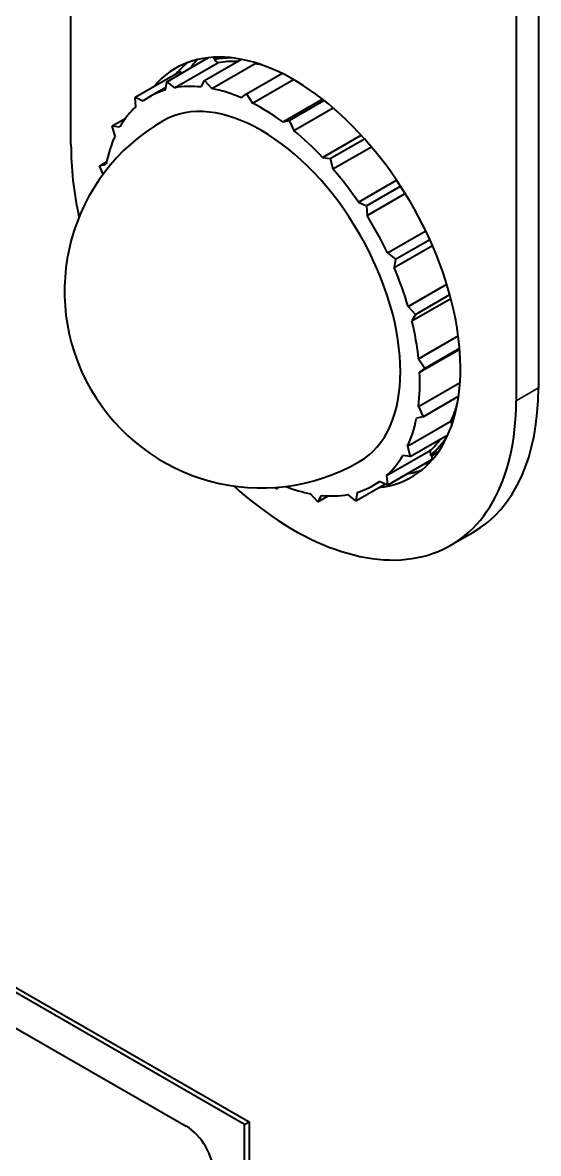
# Model space of a CAD drawing. Header units: millimetres. Extents: x 0 to 4752, y 0 to 3360.
# Drawn here: x 3884.8 to 3911, y 2650.7 to 2708.2 of the extents above; entities that cross this region are included whole.
import ezdxf

# ---------------------------------------------------------------- set-up
doc = ezdxf.new("R2010")
doc.units = ezdxf.units.MM
doc.header["$LTSCALE"] = 8
doc.layers.add('가시적인 것(ISO)', color=3, linetype='Continuous', lineweight=40)
doc.layers.add('가시적인 좁은 것(ISO)', color=3, linetype='Continuous', lineweight=35)

msp = doc.modelspace()

# ---------------------------------------------------------------- linework, layer by layer
at = {"layer": '가시적인 것(ISO)'}
for p, q in [((3887.218, 2702.046), (3887.218, 2724.938)), ((3910.977, 2712.559), (3910.977, 2689.668)), ((3909.845, 2711.907), (3909.845, 2689.016)), ((3892.083, 2705.24), (3894.206, 2706.462)), ((3894.012, 2705.299), (3895.884, 2706.377)), ((3894.425, 2706.481), (3894.545, 2706.388)), ((3894.488, 2706.356), (3894.545, 2706.388)), ((3894.488, 2706.356), (3894.691, 2706.199)), ((3892.485, 2704.928), (3894.691, 2706.199)), ((3894.382, 2704.889), (3896.588, 2706.159)), ((3896.537, 2706.216), (3896.588, 2706.159)), ((3890.482, 2704.454), (3892.745, 2705.757)), ((3892.014, 2704.816), (3892.083, 2705.24)), ((3892.083, 2705.24), (3892.485, 2704.928)), ((3892.745, 2705.757), (3892.875, 2705.696)), ((3893.841, 2704.97), (3894.012, 2705.299)), ((3894.012, 2705.299), (3894.382, 2704.889)), ((3896.137, 2704.628), (3897.933, 2705.662)), ((3896.45, 2704.147), (3898.529, 2705.344)), ((3892.035, 2704.945), (3891.202, 2704.466)), ((3895.876, 2704.417), (3896.137, 2704.628)), ((3896.137, 2704.628), (3896.45, 2704.147)), ((3890.482, 2704.454), (3890.888, 2704.263)), ((3890.519, 2703.964), (3890.482, 2704.454)), ((3897.981, 2703.194), (3899.994, 2704.353)), ((3898.314, 2703.273), (3900.076, 2704.288)), ((3898.548, 2702.753), (3900.544, 2703.903)), ((3889.318, 2702.997), (3889.999, 2703.389)), ((3889.318, 2702.997), (3889.7, 2702.939)), ((3889.458, 2702.474), (3889.318, 2702.997)), ((3897.981, 2703.194), (3898.314, 2703.273)), ((3898.314, 2703.273), (3898.548, 2702.753)), ((3900.011, 2701.384), (3901.975, 2702.515)), ((3900.393, 2701.326), (3902.14, 2702.332)), ((3900.534, 2700.803), (3902.49, 2701.93)), ((3888.669, 2700.966), (3889.029, 2701.173)), ((3900.011, 2701.384), (3900.393, 2701.326)), ((3900.393, 2701.326), (3900.534, 2700.803)), ((3888.669, 2700.966), (3889.002, 2701.045)), ((3888.86, 2700.544), (3888.669, 2700.966)), ((3901.828, 2699.111), (3903.772, 2700.23)), ((3902.234, 2698.92), (3903.975, 2699.923)), ((3902.271, 2698.43), (3904.212, 2699.548)), ((3901.828, 2699.111), (3902.234, 2698.92)), ((3902.234, 2698.92), (3902.271, 2698.43)), ((3903.309, 2696.53), (3905.253, 2697.649)), ((3903.711, 2696.218), (3905.453, 2697.222)), ((3903.641, 2695.794), (3905.588, 2696.916)), ((3903.309, 2696.53), (3903.711, 2696.218)), ((3903.711, 2696.218), (3903.641, 2695.794)), ((3904.353, 2693.816), (3906.318, 2694.947)), ((3904.723, 2693.405), (3906.473, 2694.414)), ((3904.353, 2693.816), (3904.723, 2693.405)), ((3904.552, 2693.076), (3906.527, 2694.214)), ((3904.723, 2693.405), (3904.552, 2693.076)), ((3904.888, 2691.155), (3906.903, 2692.315)), ((3904.94, 2690.462), (3906.976, 2691.634)), ((3905.201, 2690.673), (3906.971, 2691.692)), ((3904.888, 2691.155), (3905.201, 2690.673)), ((3905.201, 2690.673), (3904.94, 2690.462)), ((3904.878, 2688.727), (3906.995, 2689.946)), ((3905.113, 2688.207), (3906.924, 2689.25)), ((3904.878, 2688.727), (3905.113, 2688.207)), ((3904.324, 2686.699), (3906.53, 2687.97)), ((3905.113, 2688.207), (3904.78, 2688.128)), ((3906.53, 2687.97), (3906.579, 2687.787)), ((3835.175, 2687.536), (3896.269, 2652.355)), ((3904.465, 2686.176), (3906.378, 2687.278)), ((3903.263, 2685.209), (3905.47, 2686.479)), ((3904.465, 2686.176), (3904.082, 2686.234)), ((3904.324, 2686.699), (3904.465, 2686.176)), ((3905.47, 2686.479), (3905.488, 2686.232)), ((3905.545, 2686.265), (3905.488, 2686.232)), ((3905.545, 2686.265), (3905.563, 2686.022)), ((3896.043, 2652.219), (3837.211, 2686.098)), ((3903.3, 2684.719), (3905.563, 2686.022)), ((3903.263, 2685.209), (3903.3, 2684.719)), ((3897.645, 2684.545), (3897.602, 2684.612)), ((3897.645, 2684.545), (3897.788, 2684.627)), ((3897.741, 2684.623), (3897.645, 2684.545)), ((3901.699, 2683.933), (3903.17, 2684.78)), ((3902.915, 2684.9), (3902.58, 2684.707)), ((3903.3, 2684.719), (3902.895, 2684.91)), ((3899.77, 2683.874), (3899.401, 2684.285)), ((3899.941, 2684.203), (3899.77, 2683.874)), ((3899.77, 2683.874), (3900.298, 2684.178)), ((3901.699, 2683.933), (3901.298, 2684.245)), ((3901.768, 2684.357), (3901.699, 2683.933)), ((3840.181, 2682.589), (3893.073, 2652.131)), ((3906.516, 2681.666), (3907.648, 2682.317)), ((3896.043, 2652.219), (3896.269, 2652.35)), ((3896.269, 2652.355), (3896.269, 2619.653)), ((3896.043, 2620.825), (3896.043, 2652.219))]:
    msp.add_line(p, q, dxfattribs=at)
msp.add_arc((3896.891, 2694.587), 10, 119.93599, 299.93599, dxfattribs=at)
for centre, major_axis, start_param, end_param in [((3898.532, 2695.531), (-5.988, 10.399), 2.893012, 6.487816), ((3900.568, 2696.704), (-5.988, 10.399), 0.170199, 0.24858), ((3899.097, 2695.857), (-5.789, 10.052), 5.966233, 6.09642), ((3899.663, 2696.183), (-5.988, 10.399), 0.094239, 0.204631), ((3899.663, 2696.183), (-5.988, 10.399), 0.094239, 0.204631), ((3899.097, 2695.857), (-5.689, 9.879), 5.936057, 6.07808), ((3899.097, 2695.857), (-5.689, 9.879), 5.764416, 5.816281), ((3896.891, 2694.587), (-5.689, 9.879), 6.149547, 6.339879), ((3896.891, 2694.587), (-4.99, 8.666), 3.141593, 6.283185), ((3896.891, 2694.587), (-5.689, 9.879), 5.887748, 6.07808), ((3896.891, 2694.587), (-5.689, 9.879), 5.625949, 5.816281), ((3896.891, 2694.587), (-5.689, 9.879), 5.364149, 5.554481), ((3896.891, 2694.587), (-5.689, 9.879), 0.128162, 0.318494), ((3896.891, 2694.587), (-5.689, 9.879), 0.389961, 0.580293), ((3896.891, 2694.587), (-5.689, 9.879), 5.10235, 5.292682), ((3898.532, 2695.531), (-7.985, 13.865), 0.787332, 1.055847), ((3896.891, 2694.587), (-5.689, 9.879), 4.840551, 5.030883), ((3896.891, 2694.587), (-5.689, 9.879), 4.578751, 4.769083), ((3896.891, 2694.587), (-5.689, 9.879), 4.316952, 4.507284), ((3896.891, 2694.587), (-5.689, 9.879), 4.055152, 4.245484), ((3896.891, 2694.587), (-5.689, 9.879), 3.793353, 3.983685), ((3899.663, 2696.183), (7.985, -13.865), 0, 0.787332), ((3898.532, 2695.531), (7.985, -13.865), 5.227338, 7.070517), ((3899.097, 2695.857), (5.689, -9.879), 0.389961, 0.518769), ((3896.891, 2694.587), (5.689, -9.879), 0.389961, 0.580293), ((3899.097, 2695.857), (5.689, -9.879), 0.128162, 0.242152), ((3899.097, 2695.857), (5.789, -10.052), 0.109821, 0.304204), ((3896.891, 2694.587), (5.689, -9.879), 0.128162, 0.318494), ((3899.663, 2696.183), (5.789, -10.052), 0.017111, 0.082923), ((3900.568, 2696.704), (5.988, -10.399), 6.078554, 6.112986), ((3899.663, 2696.183), (5.988, -10.399), 6.078554, 6.188947), ((3899.663, 2696.183), (5.988, -10.399), 6.078554, 6.188947), ((3896.891, 2694.587), (5.689, -9.879), 5.654075, 5.816281), ((3896.891, 2694.587), (5.689, -9.879), 6.149547, 6.339879), ((3896.891, 2694.587), (5.689, -9.879), 5.887748, 6.07808), ((3893.073, 2650.496), (0.998, -1.733), 0.787332, 2.358128)]:
    msp.add_ellipse(centre, major_axis=major_axis, ratio=0.578093, start_param=start_param, end_param=end_param, dxfattribs=at)
at = {"layer": '가시적인 좁은 것(ISO)'}
for p, q in [((3909.845, 2689.016), (3910.977, 2689.668)), ((3905.547, 2686.239), (3905.922, 2686.455))]:
    msp.add_line(p, q, dxfattribs=at)

doc.saveas('drawing.dxf')
